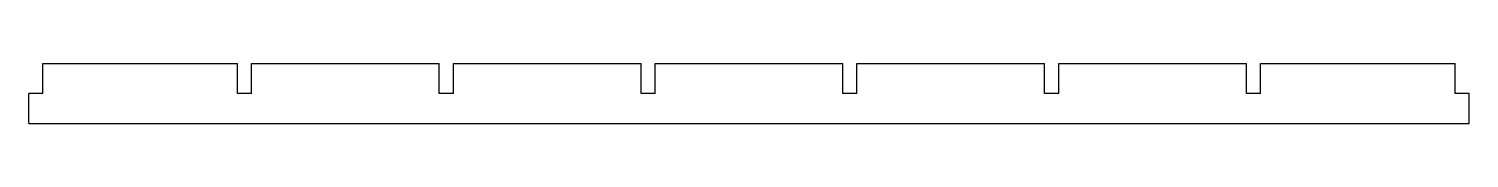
# Model space of a CAD drawing. Header units: millimetres. Extents: x 0 to 932, y 0 to 39.
import ezdxf

# ---------------------------------------------------------------- set-up
doc = ezdxf.new("R2010")
doc.units = ezdxf.units.MM

msp = doc.modelspace()

# ---------------------------------------------------------------- linework, layer by layer
for p, q in [((9.05, 39.05), (135.02, 39.05)), ((9.05, 19.47), (9.05, 39.05)), ((135.02, 19.47), (135.02, 39.05)), ((144.12, 39.05), (265.59, 39.05)), ((144.12, 19.47), (144.12, 39.05)), ((265.59, 19.47), (265.59, 39.05)), ((274.69, 39.05), (396.16, 39.05)), ((274.69, 19.47), (274.69, 39.05)), ((396.16, 19.47), (396.16, 39.05)), ((405.26, 39.05), (526.74, 39.05)), ((405.26, 19.47), (405.26, 39.05)), ((526.74, 19.47), (526.74, 39.05)), ((535.84, 39.05), (657.31, 39.05)), ((535.84, 19.47), (535.84, 39.05)), ((657.31, 19.47), (657.31, 39.05)), ((666.41, 39.05), (787.88, 39.05)), ((666.41, 19.47), (666.41, 39.05)), ((787.88, 19.47), (787.88, 39.05)), ((796.98, 39.05), (922.95, 39.05)), ((796.98, 19.47), (796.98, 39.05)), ((922.95, 19.47), (922.95, 39.05)), ((0, 0), (0, 19.47)), ((9.05, 19.47), (0, 19.47)), ((144.12, 19.47), (135.02, 19.47)), ((274.69, 19.47), (265.59, 19.47)), ((405.26, 19.47), (396.16, 19.47)), ((535.84, 19.47), (526.74, 19.47)), ((666.41, 19.47), (657.31, 19.47)), ((796.98, 19.47), (787.88, 19.47)), ((932, 19.47), (922.95, 19.47)), ((932, 0), (932, 19.47)), ((0, 0), (932, 0))]:
    msp.add_line(p, q)

doc.saveas('drawing.dxf')
